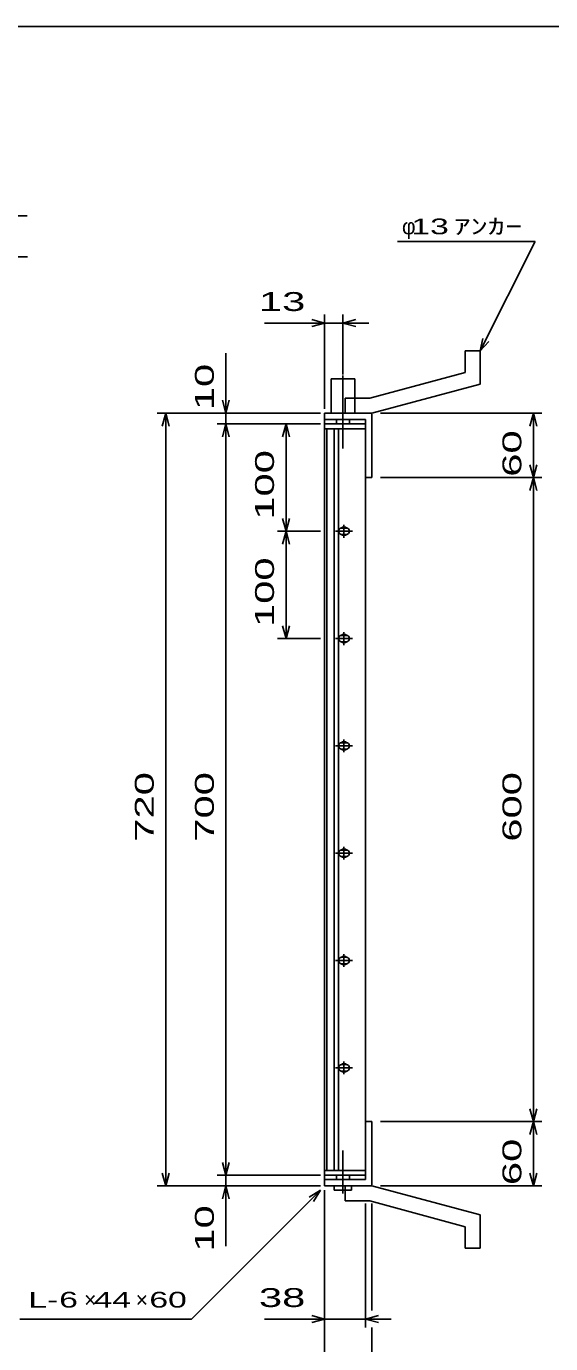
# Model space of a CAD drawing. Units: millimetres, scale not verified. Extents: x -1456 to 1379, y -1028 to 847.
# Drawn here: x -413 to 75, y -380 to 847 of the extents above; entities that cross this region are included whole.
import ezdxf
from ezdxf.enums import TextEntityAlignment as Align

# ---------------------------------------------------------------- set-up
doc = ezdxf.new("R2010")
doc.units = ezdxf.units.MM
doc.header["$LTSCALE"] = 8
doc.linetypes.add('LONG_DASHED_DOTTED', pattern=[15.25, 12, -1.5, 0.25, -1.5])
for name, color, linetype, lineweight in [('0_2', 150, 'Continuous', 25), ('16', 3, 'Continuous', 25), ('19', 6, 'Continuous', 25), ('22', 4, 'Continuous', 25)]:
    doc.layers.add(name, color=color, linetype=linetype, lineweight=lineweight)
doc.styles.add('ベクトル', font='')
doc.styles.get('ベクトル').set_extended_font_data('ベクトル')

msp = doc.modelspace()

# ---------------------------------------------------------------- linework, layer by layer
at = {"layer": '0_2'}
msp.add_line((-1388.8, 847.2), (1379.2, 847.2), dxfattribs=at)
at = {"layer": '16'}
for p, q in [((-97.4, 476.8), (-135.4, 476.8)), ((-135.4, 476.8), (-135.4, 472.3)), ((-135.4, 472.3), (-97.4, 472.3)), ((-135.4, 472.3), (-135.4, -218.7)), ((-97.4, 472.3), (-135.4, 472.3)), ((-133.4, 472.3), (-133.4, -218.7)), ((-126.4, -218.7), (-126.4, 472.3)), ((-122.4, 472.3), (-122.4, -218.7)), ((-97.4, 472.3), (-97.4, 476.8)), ((-97.4, -218.7), (-97.4, 472.3)), ((-117.4, 382.8), (-117.4, 370.8)), ((-125.4, 376.8), (-109.4, 376.8)), ((-115.4, 379.8), (-119.4, 379.8)), ((-119.4, 373.8), (-115.4, 373.8)), ((-117.4, 282.8), (-117.4, 270.8)), ((-125.4, 276.8), (-109.4, 276.8)), ((-115.4, 279.8), (-119.4, 279.8)), ((-119.4, 273.8), (-115.4, 273.8)), ((-125.4, 176.8), (-109.4, 176.8)), ((-115.4, 179.8), (-119.4, 179.8)), ((-119.4, 173.8), (-115.4, 173.8)), ((-117.4, 182.8), (-117.4, 170.8)), ((-125.4, 76.8), (-109.4, 76.8)), ((-115.4, 79.8), (-119.4, 79.8)), ((-119.4, 73.8), (-115.4, 73.8)), ((-117.4, 82.8), (-117.4, 70.8)), ((-125.4, -23.2), (-109.4, -23.2)), ((-115.4, -20.2), (-119.4, -20.2)), ((-117.4, -17.2), (-117.4, -29.2)), ((-119.4, -26.2), (-115.4, -26.2)), ((-115.4, -120.2), (-119.4, -120.2)), ((-117.4, -117.2), (-117.4, -129.2)), ((-125.4, -123.2), (-109.4, -123.2)), ((-119.4, -126.2), (-115.4, -126.2)), ((-135.4, -218.7), (-97.4, -218.7)), ((-135.4, -223.2), (-135.4, -218.7)), ((-135.4, -218.7), (-97.4, -218.7)), ((-97.4, -218.7), (-97.4, -223.2)), ((-97.4, -223.2), (-135.4, -223.2))]:
    msp.add_line(p, q, dxfattribs=at)
for centre, radius, start, end in [((-117.4, 376.8), 4, 46.6, 133.4), ((-119.4, 376.8), 3, 90, 270), ((-117.4, 376.8), 4, 226.6, 313.4), ((-115.4, 376.8), 3, 270, 90), ((-119.4, 276.8), 3, 90, 270), ((-117.4, 276.8), 4, 46.6, 133.4), ((-117.4, 276.8), 4, 226.6, 313.4), ((-115.4, 276.8), 3, 270, 90), ((-119.4, 176.8), 3, 90, 270), ((-117.4, 176.8), 4, 46.6, 133.4), ((-117.4, 176.8), 4, 226.6, 313.4), ((-115.4, 176.8), 3, 270, 90), ((-119.4, 76.8), 3, 90, 270), ((-117.4, 76.8), 4, 46.6, 133.4), ((-117.4, 76.8), 4, 226.6, 313.4), ((-115.4, 76.8), 3, 270, 90), ((-119.4, -23.2), 3, 90, 270), ((-117.4, -23.2), 4, 46.6, 133.4), ((-115.4, -23.2), 3, 270, 90), ((-117.4, -23.2), 4, 226.6, 313.4), ((-119.4, -123.2), 3, 90, 270), ((-117.4, -123.2), 4, 46.6, 133.4), ((-115.4, -123.2), 3, 270, 90), ((-117.4, -123.2), 4, 226.6, 313.4)]:
    msp.add_arc(centre, radius, start, end, dxfattribs=at)
at = {"layer": '19'}
for p, q in [((-4.4, 544.8), (9.6, 544.8)), ((-4.4, 524.8), (-4.4, 544.8)), ((9.6, 513.8), (9.6, 544.8)), ((-129.4, 486.8), (-129.4, 518.8)), ((-129.4, 518.8), (-107.4, 518.8)), ((-107.4, 518.8), (-107.4, 486.8)), ((-4.4, 524.8), (-93.4, 500.8)), ((-91.4, 486.8), (9.6, 513.8)), ((-116.4, 500.8), (-93.4, 500.8)), ((-116.4, 486.8), (-116.4, 500.8)), ((-135.4, 476.8), (-135.4, 486.8)), ((-135.4, 480.8), (-135.4, 486.8)), ((-135.4, 486.8), (-92.4, 486.8)), ((-97.4, 480.8), (-135.4, 480.8)), ((-124.4, 476.8), (-124.4, 480.8)), ((-116.4, 486.8), (-91.4, 486.8)), ((-112.4, 480.8), (-112.4, 476.8)), ((-97.4, 426.8), (-97.4, 480.8)), ((-92.4, 486.8), (-91.4, 485.8)), ((-91.4, 485.8), (-91.4, 426.8)), ((-91.4, 426.8), (-97.4, 426.8)), ((-91.4, -173.2), (-97.4, -173.2)), ((-97.4, -173.2), (-97.4, -227.2)), ((-91.4, -232.2), (-91.4, -173.2)), ((-135.4, -227.2), (-135.4, -217.2)), ((-135.4, -227.2), (-135.4, -233.2)), ((-97.4, -227.2), (-135.4, -227.2)), ((-124.4, -223.2), (-124.4, -227.2)), ((-112.4, -227.2), (-112.4, -223.2)), ((-92.4, -233.2), (-91.4, -232.2)), ((-135.4, -233.2), (-92.4, -233.2)), ((-126.4, -233.2), (-126.4, -237.2)), ((-126.4, -237.2), (-110.4, -237.2)), ((-116.4, -233.2), (-91.4, -233.2)), ((-116.4, -247.2), (-116.4, -233.2)), ((-110.4, -237.2), (-110.4, -233.2)), ((-91.4, -233.2), (9.6, -260.2)), ((-116.4, -247.2), (-93.4, -247.2)), ((-4.4, -271.2), (-93.4, -247.2)), ((9.6, -291.2), (9.6, -260.2)), ((-4.4, -291.2), (-4.4, -271.2)), ((-4.4, -291.2), (9.6, -291.2))]:
    msp.add_line(p, q, dxfattribs=at)
at = {"layer": '19', "linetype": 'LONG_DASHED_DOTTED'}
for p, q in [((-118.4, 521.8), (-118.4, 453.8)), ((-118.4, -240.2), (-118.4, -200.2))]:
    msp.add_line(p, q, dxfattribs=at)
at = {"layer": '22'}
for p, q in [((-764.4, 670.8), (-412.4, 670.8)), ((-67.4, 646.8), (60.6, 646.8)), ((9.6, 544.8), (60.6, 646.8)), ((-748.2, 632.3), (-412.2, 632.3)), ((-135.4, 490.8), (-135.4, 578.8)), ((-118.4, 522.8), (-118.4, 578.8)), ((-191.4, 570.8), (-135.4, 570.8)), ((-135.4, 570.8), (-147.4, 574)), ((-147.4, 567.6), (-135.4, 570.8)), ((-135.4, 570.8), (-118.4, 570.8)), ((-118.4, 570.8), (-106.4, 574)), ((-106.4, 567.6), (-118.4, 570.8)), ((-118.4, 570.8), (-94.4, 570.8)), ((9.6, 544.8), (12, 556.48)), ((9.6, 544.8), (17.6, 553.6)), ((-227.4, 486.8), (-227.4, 542.8)), ((-227.4, 486.8), (-230.6, 498.8)), ((-224.2, 498.8), (-227.4, 486.8)), ((-291.4, 486.8), (-139.4, 486.8)), ((-286.6, 474.8), (-283.4, 486.8)), ((-280.2, 474.8), (-283.4, 486.8)), ((-283.4, -233.2), (-283.4, 486.8)), ((-139.4, 486.8), (-235.4, 486.8)), ((-227.4, 486.8), (-227.4, 476.8)), ((-83.4, 486.8), (67, 486.8)), ((55.8, 474.8), (59, 486.8)), ((62.2, 474.8), (59, 486.8)), ((59, 426.8), (59, 486.8)), ((-235.4, 476.8), (-139.4, 476.8)), ((-230.6, 464.8), (-227.4, 476.8)), ((-224.2, 464.8), (-227.4, 476.8)), ((-227.4, -223.2), (-227.4, 476.8)), ((-139.4, 476.8), (-179.4, 476.8)), ((-171.4, 476.8), (-174.6, 464.8)), ((-168.2, 464.8), (-171.4, 476.8)), ((-171.4, 476.8), (-171.4, 376.8)), ((59, 426.8), (55.8, 438.8)), ((59, 426.8), (62.2, 438.8)), ((-83.4, 426.8), (67, 426.8)), ((55.8, 414.8), (59, 426.8)), ((62.2, 414.8), (59, 426.8)), ((59, -173.2), (59, 426.8)), ((-171.4, 376.8), (-174.6, 388.8)), ((-168.2, 388.8), (-171.4, 376.8)), ((-179.4, 376.8), (-139.4, 376.8)), ((-171.4, 376.8), (-174.6, 364.8)), ((-168.2, 364.8), (-171.4, 376.8)), ((-171.4, 376.8), (-171.4, 276.8)), ((-171.4, 276.8), (-174.6, 288.8)), ((-168.2, 288.8), (-171.4, 276.8)), ((-179.4, 276.8), (-139.4, 276.8)), ((59, -173.2), (55.8, -161.2)), ((59, -173.2), (62.2, -161.2)), ((-83.4, -173.2), (67, -173.2)), ((55.8, -185.2), (59, -173.2)), ((62.2, -185.2), (59, -173.2)), ((59, -233.2), (59, -173.2)), ((-227.4, -223.2), (-230.6, -211.2)), ((-227.4, -223.2), (-224.2, -211.2)), ((-283.4, -233.2), (-286.6, -221.2)), ((-283.4, -233.2), (-280.2, -221.2)), ((-235.4, -223.2), (-139.4, -223.2)), ((-227.4, -233.2), (-227.4, -223.2)), ((59, -233.2), (55.8, -221.2)), ((59, -233.2), (62.2, -221.2)), ((-291.4, -233.2), (-139.4, -233.2)), ((-259.4, -357.2), (-139.4, -237.2)), ((-235.4, -233.2), (-139.4, -233.2)), ((-230.6, -245.2), (-227.4, -233.2)), ((-224.2, -245.2), (-227.4, -233.2)), ((-227.4, -289.2), (-227.4, -233.2)), ((-149.8, -243.6), (-139.4, -237.2)), ((-145.8, -247.6), (-139.4, -237.2)), ((-135.4, -365.2), (-135.4, -237.2)), ((-135.4, -421.2), (-135.4, -237.2)), ((-83.4, -233.2), (67, -233.2)), ((-97.4, -365.2), (-97.4, -249.4)), ((-91.4, -349.2), (-91.4, -249.4)), ((-135.4, -357.2), (-147.4, -354)), ((-97.4, -357.2), (-85.4, -354)), ((-419.4, -357.2), (-259.4, -357.2)), ((-191.4, -357.2), (-135.4, -357.2)), ((-147.4, -360.4), (-135.4, -357.2)), ((-135.4, -357.2), (-97.4, -357.2)), ((-85.4, -360.4), (-97.4, -357.2)), ((-97.4, -357.2), (-73.4, -357.2)), ((-91.4, -421.2), (-91.4, -365.2))]:
    msp.add_line(p, q, dxfattribs=at)

# ---------------------------------------------------------------- texts
at = {"layer": '22', "color": 2, "style": 'ベクトル'}
for s, p in [('φ', (-63.4, 660.8)), ('×', (-359.4, -339.2)), ('×', (-311.4, -339.2))]:
    msp.add_text(s, height=14.66, dxfattribs=at).set_placement(p, align=Align.MIDDLE_LEFT)
for s, height, width, p in [(' 13 ', 14.66, 1.6, (-63.4, 660.8)), ('ｱﾝｶｰ', 14.66, 1.6, (-15.4, 660.8)), (' 13 ', 17.6, 1.65, (-207.4, 590.8)), (' 38 ', 17.6, 1.65, (-207.4, -337.2)), ('L-', 14.66, 1.6, (-411.4, -339.2)), (' 6 ', 14.66, 1.6, (-391.4, -339.2)), (' 44 ', 14.66, 1.6, (-359.4, -339.2)), (' 60 ', 14.66, 1.6, (-307.4, -339.2))]:
    msp.add_text(s, height=height, dxfattribs=dict(at, width=width)).set_placement(p, align=Align.MIDDLE_LEFT)
at = {"layer": '22', "color": 2, "style": 'ベクトル', "width": 1.65}
for s, p in [(' 10 ', (-247.4, 478.8)), (' 60 ', (39, 416.8)), (' 100 ', (-191.4, 376.8)), (' 100 ', (-191.4, 276.8)), (' 720 ', (-303.4, 76.8)), (' 700 ', (-247.4, 76.8)), (' 600 ', (39, 76.8)), (' 60 ', (39, -243.2)), (' 10 ', (-247.4, -305.2))]:
    msp.add_text(s, height=17.6, rotation=90, dxfattribs=at).set_placement(p, align=Align.MIDDLE_LEFT)

doc.saveas('drawing.dxf')
